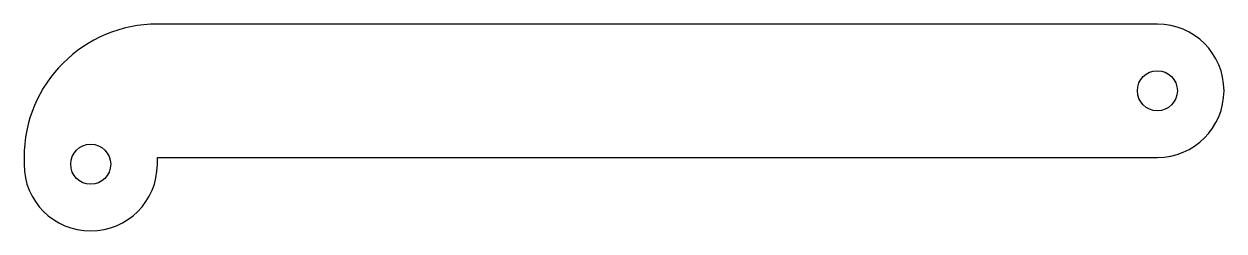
# Model space of a CAD drawing. Header units: millimetres. Extents: x -45 to 45, y -10.5 to 5.
import ezdxf

# ---------------------------------------------------------------- set-up
doc = ezdxf.new("R2010")
doc.units = ezdxf.units.MM

msp = doc.modelspace()

# ---------------------------------------------------------------- linework, layer by layer
at = {"color": 7, "linetype": 'Continuous', "lineweight": 25}
for p, q in [((40, 5), (-35, 5)), ((-45, -5), (-45, -5.5)), ((-35, -5.5), (-35, -5)), ((-35, -5), (40, -5))]:
    msp.add_line(p, q, dxfattribs=at)
for centre in [(40, 0), (-40, -5.5)]:
    msp.add_circle(centre, 1.5, dxfattribs=at)
for centre, radius, start, end in [((-35, -5), 10, 90, 180), ((40, 0), 5, 270, 90), ((-40, -5.5), 5, 180, 0)]:
    msp.add_arc(centre, radius, start, end, dxfattribs=at)

doc.saveas('drawing.dxf')
